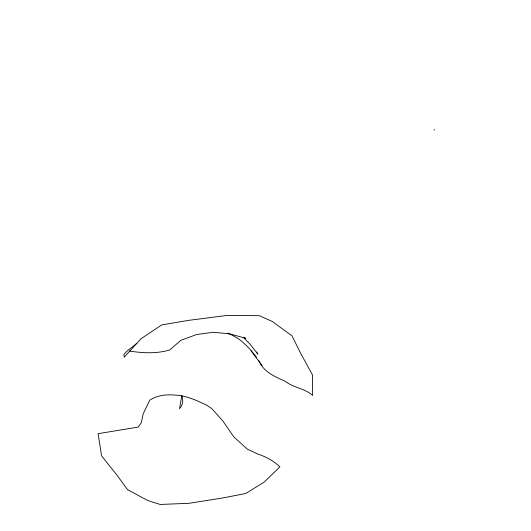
<?xml version="1.0" encoding="UTF-8"?>
<svg xmlns="http://www.w3.org/2000/svg" width="531" height="531" viewBox="0 0 531 531"><rect width="100%" height="100%" fill="white"/><g stroke="black" fill="none" stroke-linecap="round" stroke-linejoin="round"><path stroke-width="0.8" d="M434.066 130.122L434.305 129.445M136.825 343.325L126.969 351.19L123.982 354.303L124.214 357.237L140.947 338.778L161.816 324.892L188.923 320.319L227.328 315.407L259.314 315.699L272.29 321.467L292.01 335.844L300.539 353.082L312.573 375.072L312.62 395.436C304.907 388.353 293.689 387.962 285.545 381.45C275.131 376.791 263.349 371.886 258.756 360.529M129.318 351.037C142.713 353.108 156.373 353.872 169.681 350.002L180.845 340.358L196.696 334.484L213.402 332.273L229.684 333.866L245.913 338.307L243.636 337.616L250.121 344.254L257.907 354.137L256.526 352.066M227.467 333.176C239.76 337.524 248.74 347.015 256.38 357.184M251.07 350.858L262.135 365.54M181.788 395.827L179.524 408.731A11.516 11.058 -87.1 0 0 181.788 395.827C171.015 394.267 159.2 393.909 149.769 400.155L143.131 414.014L141.365 422.557L138.266 427.063L98.116 433.674L101.527 455.731L117.066 475.298L127.573 489.662L147.731 500.501L160.136 504.45L188.956 503.308L222.489 498.012L245.747 493.505L264.192 482.082L279.903 466.868A34.057 19.561 26.2 0 0 273.465 461.665L271.686 460.49A34.057 19.561 26.2 0 0 258.073 454.164L247.366 449.173L233.886 436.953L222.708 420.771L211.723 408.545L206.187 404.894L195.68 400.128L188.16 397.42L181.788 395.827"/></g></svg>
